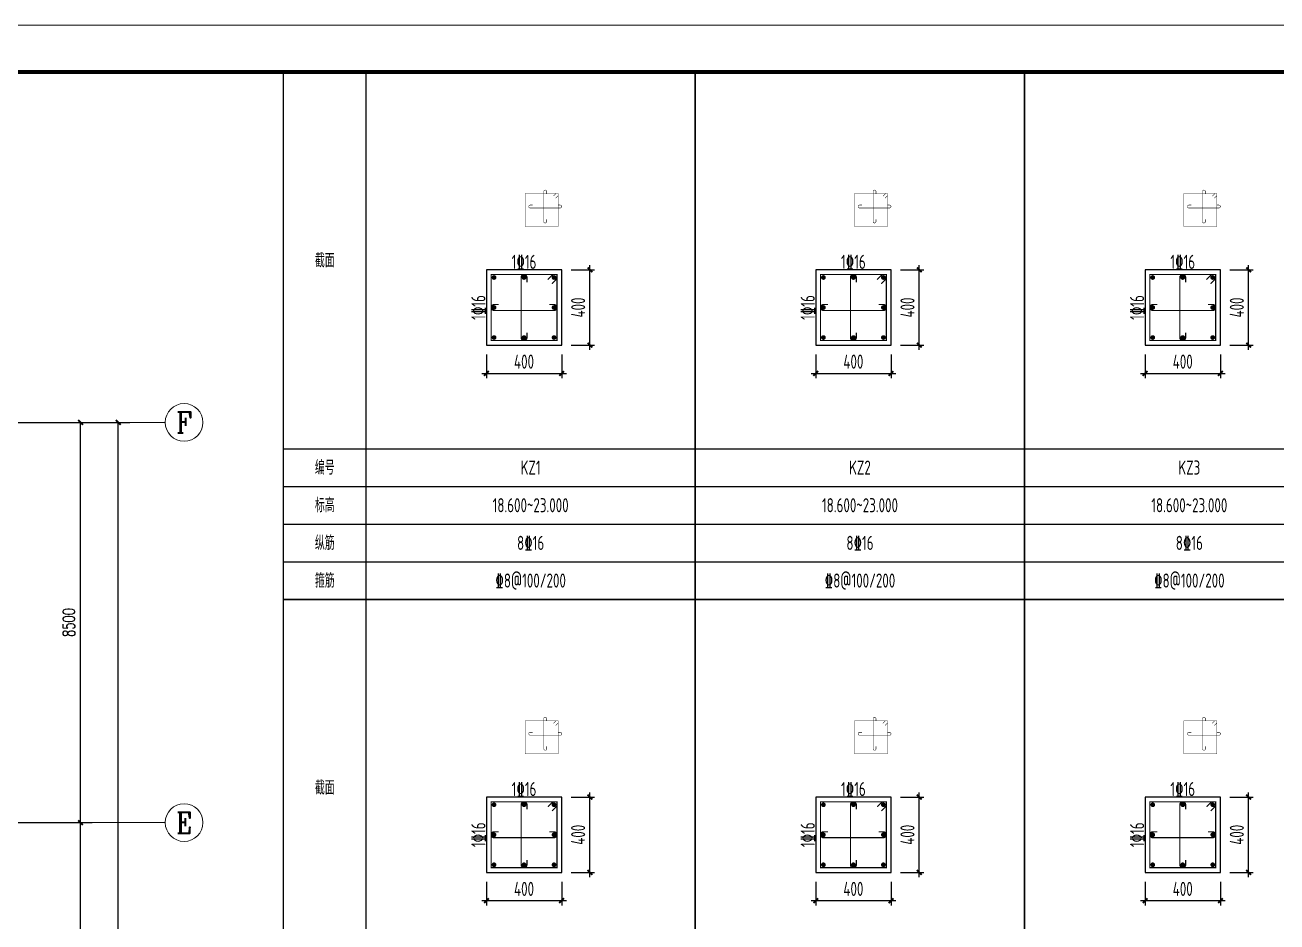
# Model space of a CAD drawing. Extents: x 3968514 to 5230306, y -516551 to -228246.
# Drawn here: x 5071841 to 5098450, y -319205 to -300153 of the extents above; entities that cross this region are included whole.
import ezdxf
from ezdxf.enums import TextEntityAlignment as Align

# ---------------------------------------------------------------- set-up
doc = ezdxf.new("R2010")
doc.units = 0
doc.header["$LTSCALE"] = 1000
doc.header["$MEASUREMENT"] = 0
for name, color, linetype, lineweight in [('AXIS', 3, 'Continuous', 15), ('AXIS_TEXT', 7, 'Continuous', 15), ('COLU-DE', 7, 'Continuous', 25), ('COLU-DE-DIM', 3, 'Continuous', 25), ('COLU-YW', 7, 'Continuous', 25), ('FRAME', 3, 'Continuous', 18), ('REIN-D', 6, 'Continuous', 50), ('REIN-L', 1, 'Continuous', 50), ('TAB', 144, 'Continuous', 25), ('TAB-TEXT', 7, 'Continuous', 25)]:
    doc.layers.add(name, color=color, linetype=linetype, lineweight=lineweight)
doc.styles.add('_TCH_AXIS', font='COMPLEX', dxfattribs={"bigfont": 'GBCBIG'})
doc.styles.add('_TCH_DIM_T3', font='SIMPLEX.shx', dxfattribs={"width": 0.7, "bigfont": 'GBCBIG.shx'})
doc.styles.add('COMPLEX', font='COMPLEX')
doc.styles.add('FromPkpm', font='Tssdeng.shx', dxfattribs={"width": 0.7, "bigfont": 'hztxt.shx'})
doc.dimstyles.new('_TCH_ARCH&&100', dxfattribs={"dimtxt": 255, "dimasz": 100, "dimexe": 250, "dimexo": 300, "dimgap": 122.5, "dimtad": 1, "dimdec": 0, "dimzin": 0, "dimdsep": 46, "dimtxsty": '_TCH_DIM_T3', "dimblk": 'ARCHTICK', "dimcen": 0.09, "dimclrt": 7, "dimazin": 2, "dimtfac": 1, "dimtdec": 0, "dimtix": 1, "dimtmove": 2, "dimatfit": 3, "dimfxl": 150, "dimtolj": 1, "dimtzin": 0, "dimarcsym": 0})
doc.dimstyles.new('Pkpm_1', dxfattribs={"dimtxt": 250, "dimasz": 100, "dimexe": 100, "dimexo": 0.0625, "dimgap": 100, "dimtad": 1, "dimdec": 0, "dimrnd": 1, "dimzin": 0, "dimdsep": 46, "dimtxsty": 'FromPkpm', "dimblk1": 'ARCHTICK', "dimblk2": 'ARCHTICK', "dimsah": 1, "dimcen": 0.09, "dimdle": 100, "dimadec": 0, "dimazin": 0, "dimtfac": 1, "dimtdec": 0, "dimtix": 1, "dimtmove": 2, "dimatfit": 1, "dimfxl": 1, "dimtolj": 1, "dimtzin": 0, "dimarcsym": 0})

# ---------------------------------------------------------------- blocks, each defined once
blk = doc.blocks.new('A$C0B803521')
at = {"layer": 'FRAME', "lineweight": 18}
blk.add_line((-15943, 93652), (-100043, 93652), dxfattribs=at)
at = {"layer": 'FRAME', "lineweight": 140}
blk.add_line((-16943, 92652), (-97543, 92652), dxfattribs=at)
blk = doc.blocks.new('_ArchTick')
at = {"color": 0, "linetype": 'ByBlock', "const_width": 0.4}
blk.add_lwpolyline([(-0.5, -0.5), (0.5, 0.5)], dxfattribs=at)
blk = doc.blocks.new('*D782')
at = {"layer": 'COLU-DE-DIM', "color": 0, "lineweight": -2, "transparency": 16777216}
for p, q in [((5081647, -318353), (5081647, -318853)), ((5083247, -318353), (5083247, -318853)), ((5081547, -318753), (5083347, -318753))]:
    blk.add_line(p, q, dxfattribs=at)
at = {"layer": 'Defpoints', "color": 0, "transparency": 16777216}
for p in [(5081647, -318153), (5083247, -318153), (5083247, -318753)]:
    blk.add_point(p, dxfattribs=at)
at = {"layer": 'COLU-DE-DIM', "color": 0, "lineweight": -2, "transparency": 16777216, "xscale": 100, "yscale": 100, "zscale": 100, "rotation": 180}
blk.add_blockref('_ArchTick', (5081647, -318753), dxfattribs=at)
at = {"layer": 'COLU-DE-DIM', "color": 0, "lineweight": -2, "transparency": 16777216, "xscale": 100, "yscale": 100, "zscale": 100}
blk.add_blockref('_ArchTick', (5083247, -318753), dxfattribs=at)
at = {"layer": 'COLU-DE-DIM', "color": 7, "transparency": 16777216, "insert": (5082447, -318503), "char_height": 300, "attachment_point": 5, "style": 'FromPkpm'}
blk.add_mtext('\\A1;400', dxfattribs=at)
blk = doc.blocks.new('*D781')
at = {"layer": 'COLU-DE-DIM', "color": 0, "lineweight": -2, "transparency": 16777216}
for p, q in [((5083447, -316553), (5083947, -316553)), ((5083847, -318253), (5083847, -316453)), ((5083447, -318153), (5083947, -318153))]:
    blk.add_line(p, q, dxfattribs=at)
at = {"layer": 'Defpoints', "color": 0, "transparency": 16777216}
for p in [(5083247, -316553), (5083847, -316553), (5083247, -318153)]:
    blk.add_point(p, dxfattribs=at)
at = {"layer": 'COLU-DE-DIM', "color": 0, "lineweight": -2, "transparency": 16777216, "xscale": 100, "yscale": 100, "zscale": 100}
for p, rotation in [((5083847, -316553), 90), ((5083847, -318153), 270)]:
    blk.add_blockref('_ArchTick', p, dxfattribs=dict(at, rotation=rotation))
at = {"layer": 'COLU-DE-DIM', "color": 7, "transparency": 16777216, "insert": (5083597, -317353), "char_height": 300, "attachment_point": 5, "rotation": 90, "style": 'FromPkpm'}
blk.add_mtext('\\A1;400', dxfattribs=at)
blk = doc.blocks.new('*D780')
at = {"layer": 'COLU-DE-DIM', "color": 0, "lineweight": -2, "transparency": 16777216}
for p, q in [((5095647, -318353), (5095647, -318853)), ((5097247, -318353), (5097247, -318853)), ((5095547, -318753), (5097347, -318753))]:
    blk.add_line(p, q, dxfattribs=at)
at = {"layer": 'Defpoints', "color": 0, "transparency": 16777216}
for p in [(5095647, -318153), (5097247, -318153), (5097247, -318753)]:
    blk.add_point(p, dxfattribs=at)
at = {"layer": 'COLU-DE-DIM', "color": 0, "lineweight": -2, "transparency": 16777216, "xscale": 100, "yscale": 100, "zscale": 100, "rotation": 180}
blk.add_blockref('_ArchTick', (5095647, -318753), dxfattribs=at)
at = {"layer": 'COLU-DE-DIM', "color": 0, "lineweight": -2, "transparency": 16777216, "xscale": 100, "yscale": 100, "zscale": 100}
blk.add_blockref('_ArchTick', (5097247, -318753), dxfattribs=at)
at = {"layer": 'COLU-DE-DIM', "color": 7, "transparency": 16777216, "insert": (5096447, -318503), "char_height": 300, "attachment_point": 5, "style": 'FromPkpm'}
blk.add_mtext('\\A1;400', dxfattribs=at)
blk = doc.blocks.new('*D779')
at = {"layer": 'COLU-DE-DIM', "color": 0, "lineweight": -2, "transparency": 16777216}
for p, q in [((5097447, -316553), (5097947, -316553)), ((5097847, -318253), (5097847, -316453)), ((5097447, -318153), (5097947, -318153))]:
    blk.add_line(p, q, dxfattribs=at)
at = {"layer": 'Defpoints', "color": 0, "transparency": 16777216}
for p in [(5097247, -316553), (5097847, -316553), (5097247, -318153)]:
    blk.add_point(p, dxfattribs=at)
at = {"layer": 'COLU-DE-DIM', "color": 0, "lineweight": -2, "transparency": 16777216, "xscale": 100, "yscale": 100, "zscale": 100}
for p, rotation in [((5097847, -316553), 90), ((5097847, -318153), 270)]:
    blk.add_blockref('_ArchTick', p, dxfattribs=dict(at, rotation=rotation))
at = {"layer": 'COLU-DE-DIM', "color": 7, "transparency": 16777216, "insert": (5097597, -317353), "char_height": 300, "attachment_point": 5, "rotation": 90, "style": 'FromPkpm'}
blk.add_mtext('\\A1;400', dxfattribs=at)
blk = doc.blocks.new('*D778')
at = {"layer": 'COLU-DE-DIM', "color": 0, "lineweight": -2, "transparency": 16777216}
for p, q in [((5088647, -318353), (5088647, -318853)), ((5090247, -318353), (5090247, -318853)), ((5088547, -318753), (5090347, -318753))]:
    blk.add_line(p, q, dxfattribs=at)
at = {"layer": 'Defpoints', "color": 0, "transparency": 16777216}
for p in [(5088647, -318153), (5090247, -318153), (5090247, -318753)]:
    blk.add_point(p, dxfattribs=at)
at = {"layer": 'COLU-DE-DIM', "color": 0, "lineweight": -2, "transparency": 16777216, "xscale": 100, "yscale": 100, "zscale": 100, "rotation": 180}
blk.add_blockref('_ArchTick', (5088647, -318753), dxfattribs=at)
at = {"layer": 'COLU-DE-DIM', "color": 0, "lineweight": -2, "transparency": 16777216, "xscale": 100, "yscale": 100, "zscale": 100}
blk.add_blockref('_ArchTick', (5090247, -318753), dxfattribs=at)
at = {"layer": 'COLU-DE-DIM', "color": 7, "transparency": 16777216, "insert": (5089447, -318503), "char_height": 300, "attachment_point": 5, "style": 'FromPkpm'}
blk.add_mtext('\\A1;400', dxfattribs=at)
blk = doc.blocks.new('*D777')
at = {"layer": 'COLU-DE-DIM', "color": 0, "lineweight": -2, "transparency": 16777216}
for p, q in [((5090447, -316553), (5090947, -316553)), ((5090847, -318253), (5090847, -316453)), ((5090447, -318153), (5090947, -318153))]:
    blk.add_line(p, q, dxfattribs=at)
at = {"layer": 'Defpoints', "color": 0, "transparency": 16777216}
for p in [(5090247, -316553), (5090847, -316553), (5090247, -318153)]:
    blk.add_point(p, dxfattribs=at)
at = {"layer": 'COLU-DE-DIM', "color": 0, "lineweight": -2, "transparency": 16777216, "xscale": 100, "yscale": 100, "zscale": 100}
for p, rotation in [((5090847, -316553), 90), ((5090847, -318153), 270)]:
    blk.add_blockref('_ArchTick', p, dxfattribs=dict(at, rotation=rotation))
at = {"layer": 'COLU-DE-DIM', "color": 7, "transparency": 16777216, "insert": (5090597, -317353), "char_height": 300, "attachment_point": 5, "rotation": 90, "style": 'FromPkpm'}
blk.add_mtext('\\A1;400', dxfattribs=at)
blk = doc.blocks.new('*D766')
at = {"layer": 'COLU-DE-DIM', "color": 0, "lineweight": -2, "transparency": 16777216}
for p, q in [((5081647, -307153), (5081647, -307653)), ((5083247, -307153), (5083247, -307653)), ((5081547, -307553), (5083347, -307553))]:
    blk.add_line(p, q, dxfattribs=at)
at = {"layer": 'Defpoints', "color": 0, "transparency": 16777216}
for p in [(5081647, -306953), (5083247, -306953), (5083247, -307553)]:
    blk.add_point(p, dxfattribs=at)
at = {"layer": 'COLU-DE-DIM', "color": 0, "lineweight": -2, "transparency": 16777216, "xscale": 100, "yscale": 100, "zscale": 100, "rotation": 180}
blk.add_blockref('_ArchTick', (5081647, -307553), dxfattribs=at)
at = {"layer": 'COLU-DE-DIM', "color": 0, "lineweight": -2, "transparency": 16777216, "xscale": 100, "yscale": 100, "zscale": 100}
blk.add_blockref('_ArchTick', (5083247, -307553), dxfattribs=at)
at = {"layer": 'COLU-DE-DIM', "color": 7, "transparency": 16777216, "insert": (5082447, -307303), "char_height": 300, "attachment_point": 5, "style": 'FromPkpm'}
blk.add_mtext('\\A1;400', dxfattribs=at)
blk = doc.blocks.new('*D765')
at = {"layer": 'COLU-DE-DIM', "color": 0, "lineweight": -2, "transparency": 16777216}
for p, q in [((5083447, -305353), (5083947, -305353)), ((5083847, -307053), (5083847, -305253)), ((5083447, -306953), (5083947, -306953))]:
    blk.add_line(p, q, dxfattribs=at)
at = {"layer": 'Defpoints', "color": 0, "transparency": 16777216}
for p in [(5083247, -305353), (5083847, -305353), (5083247, -306953)]:
    blk.add_point(p, dxfattribs=at)
at = {"layer": 'COLU-DE-DIM', "color": 0, "lineweight": -2, "transparency": 16777216, "xscale": 100, "yscale": 100, "zscale": 100}
for p, rotation in [((5083847, -305353), 90), ((5083847, -306953), 270)]:
    blk.add_blockref('_ArchTick', p, dxfattribs=dict(at, rotation=rotation))
at = {"layer": 'COLU-DE-DIM', "color": 7, "transparency": 16777216, "insert": (5083597, -306153), "char_height": 300, "attachment_point": 5, "rotation": 90, "style": 'FromPkpm'}
blk.add_mtext('\\A1;400', dxfattribs=at)
blk = doc.blocks.new('*D764')
at = {"layer": 'COLU-DE-DIM', "color": 0, "lineweight": -2, "transparency": 16777216}
for p, q in [((5088647, -307153), (5088647, -307653)), ((5090247, -307153), (5090247, -307653)), ((5088547, -307553), (5090347, -307553))]:
    blk.add_line(p, q, dxfattribs=at)
at = {"layer": 'Defpoints', "color": 0, "transparency": 16777216}
for p in [(5088647, -306953), (5090247, -306953), (5090247, -307553)]:
    blk.add_point(p, dxfattribs=at)
at = {"layer": 'COLU-DE-DIM', "color": 0, "lineweight": -2, "transparency": 16777216, "xscale": 100, "yscale": 100, "zscale": 100, "rotation": 180}
blk.add_blockref('_ArchTick', (5088647, -307553), dxfattribs=at)
at = {"layer": 'COLU-DE-DIM', "color": 0, "lineweight": -2, "transparency": 16777216, "xscale": 100, "yscale": 100, "zscale": 100}
blk.add_blockref('_ArchTick', (5090247, -307553), dxfattribs=at)
at = {"layer": 'COLU-DE-DIM', "color": 7, "transparency": 16777216, "insert": (5089447, -307303), "char_height": 300, "attachment_point": 5, "style": 'FromPkpm'}
blk.add_mtext('\\A1;400', dxfattribs=at)
blk = doc.blocks.new('*D763')
at = {"layer": 'COLU-DE-DIM', "color": 0, "lineweight": -2, "transparency": 16777216}
for p, q in [((5090447, -305353), (5090947, -305353)), ((5090847, -307053), (5090847, -305253)), ((5090447, -306953), (5090947, -306953))]:
    blk.add_line(p, q, dxfattribs=at)
at = {"layer": 'Defpoints', "color": 0, "transparency": 16777216}
for p in [(5090247, -305353), (5090847, -305353), (5090247, -306953)]:
    blk.add_point(p, dxfattribs=at)
at = {"layer": 'COLU-DE-DIM', "color": 0, "lineweight": -2, "transparency": 16777216, "xscale": 100, "yscale": 100, "zscale": 100}
for p, rotation in [((5090847, -305353), 90), ((5090847, -306953), 270)]:
    blk.add_blockref('_ArchTick', p, dxfattribs=dict(at, rotation=rotation))
at = {"layer": 'COLU-DE-DIM', "color": 7, "transparency": 16777216, "insert": (5090597, -306153), "char_height": 300, "attachment_point": 5, "rotation": 90, "style": 'FromPkpm'}
blk.add_mtext('\\A1;400', dxfattribs=at)
blk = doc.blocks.new('*D760')
at = {"layer": 'COLU-DE-DIM', "color": 0, "lineweight": -2, "transparency": 16777216}
for p, q in [((5095647, -307153), (5095647, -307653)), ((5097247, -307153), (5097247, -307653)), ((5095547, -307553), (5097347, -307553))]:
    blk.add_line(p, q, dxfattribs=at)
at = {"layer": 'Defpoints', "color": 0, "transparency": 16777216}
for p in [(5095647, -306953), (5097247, -306953), (5097247, -307553)]:
    blk.add_point(p, dxfattribs=at)
at = {"layer": 'COLU-DE-DIM', "color": 0, "lineweight": -2, "transparency": 16777216, "xscale": 100, "yscale": 100, "zscale": 100, "rotation": 180}
blk.add_blockref('_ArchTick', (5095647, -307553), dxfattribs=at)
at = {"layer": 'COLU-DE-DIM', "color": 0, "lineweight": -2, "transparency": 16777216, "xscale": 100, "yscale": 100, "zscale": 100}
blk.add_blockref('_ArchTick', (5097247, -307553), dxfattribs=at)
at = {"layer": 'COLU-DE-DIM', "color": 7, "transparency": 16777216, "insert": (5096447, -307303), "char_height": 300, "attachment_point": 5, "style": 'FromPkpm'}
blk.add_mtext('\\A1;400', dxfattribs=at)
blk = doc.blocks.new('*D759')
at = {"layer": 'COLU-DE-DIM', "color": 0, "lineweight": -2, "transparency": 16777216}
for p, q in [((5097447, -305353), (5097947, -305353)), ((5097847, -307053), (5097847, -305253)), ((5097447, -306953), (5097947, -306953))]:
    blk.add_line(p, q, dxfattribs=at)
at = {"layer": 'Defpoints', "color": 0, "transparency": 16777216}
for p in [(5097247, -305353), (5097847, -305353), (5097247, -306953)]:
    blk.add_point(p, dxfattribs=at)
at = {"layer": 'COLU-DE-DIM', "color": 0, "lineweight": -2, "transparency": 16777216, "xscale": 100, "yscale": 100, "zscale": 100}
for p, rotation in [((5097847, -305353), 90), ((5097847, -306953), 270)]:
    blk.add_blockref('_ArchTick', p, dxfattribs=dict(at, rotation=rotation))
at = {"layer": 'COLU-DE-DIM', "color": 7, "transparency": 16777216, "insert": (5097597, -306153), "char_height": 300, "attachment_point": 5, "rotation": 90, "style": 'FromPkpm'}
blk.add_mtext('\\A1;400', dxfattribs=at)
blk = doc.blocks.new('_AXISO')
blk.add_circle((0, 0), 0.5)
at = {"layer": 'AXIS_TEXT', "style": 'COMPLEX', "width": 1.041667}
blk.add_attdef('A', text='', height=0.56, dxfattribs=at).set_placement((-0.25, -0.28), (0.25, -0.28), align=Align.FIT)
blk = doc.blocks.new('*D1347')
at = {"layer": 'AXIS', "color": 0, "lineweight": -2, "transparency": 16777216}
for p, q in [((19300, 0), (22550, 0)), ((22300, -42000), (22300, 0)), ((19300, -42000), (22550, -42000))]:
    blk.add_line(p, q, dxfattribs=at)
at = {"layer": 'Defpoints', "color": 0, "transparency": 16777216}
for p in [(19000, 0), (22300, 0), (19000, -42000)]:
    blk.add_point(p, dxfattribs=at)
at = {"layer": 'AXIS', "color": 0, "lineweight": -2, "transparency": 16777216, "xscale": 100, "yscale": 100, "zscale": 100}
for p, rotation in [((22300, 0), 90), ((22300, -42000), 270)]:
    blk.add_blockref('_ArchTick', p, dxfattribs=dict(at, rotation=rotation))
at = {"layer": 'AXIS', "color": 7, "transparency": 16777216, "insert": (22050, -21000), "char_height": 255, "attachment_point": 5, "rotation": 90, "style": '_TCH_DIM_T3'}
blk.add_mtext('\\A1;42000', dxfattribs=at)
blk = doc.blocks.new('*D1351')
at = {"layer": 'AXIS', "color": 0, "lineweight": -2, "transparency": 16777216}
for p, q in [((19300, -8500), (21750, -8500)), ((21500, -17000), (21500, -8500)), ((19300, -17000), (21750, -17000))]:
    blk.add_line(p, q, dxfattribs=at)
at = {"layer": 'Defpoints', "color": 0, "transparency": 16777216}
for p in [(19000, -8500), (21500, -8500), (19000, -17000)]:
    blk.add_point(p, dxfattribs=at)
at = {"layer": 'AXIS', "color": 0, "lineweight": -2, "transparency": 16777216, "xscale": 100, "yscale": 100, "zscale": 100}
for p, rotation in [((21500, -8500), 90), ((21500, -17000), 270)]:
    blk.add_blockref('_ArchTick', p, dxfattribs=dict(at, rotation=rotation))
at = {"layer": 'AXIS', "color": 7, "transparency": 16777216, "insert": (21250, -12750), "char_height": 255, "attachment_point": 5, "rotation": 90, "style": '_TCH_DIM_T3'}
blk.add_mtext('\\A1;8500', dxfattribs=at)
blk = doc.blocks.new('*D1352')
at = {"layer": 'AXIS', "color": 0, "lineweight": -2, "transparency": 16777216}
for p, q in [((19300, 0), (21750, 0)), ((21500, -8500), (21500, 0)), ((19300, -8500), (21750, -8500))]:
    blk.add_line(p, q, dxfattribs=at)
at = {"layer": 'Defpoints', "color": 0, "transparency": 16777216}
for p in [(19000, 0), (21500, 0), (19000, -8500)]:
    blk.add_point(p, dxfattribs=at)
at = {"layer": 'AXIS', "color": 0, "lineweight": -2, "transparency": 16777216, "xscale": 100, "yscale": 100, "zscale": 100}
for p, rotation in [((21500, 0), 90), ((21500, -8500), 270)]:
    blk.add_blockref('_ArchTick', p, dxfattribs=dict(at, rotation=rotation))
at = {"layer": 'AXIS', "color": 7, "transparency": 16777216, "insert": (21250, -4250), "char_height": 255, "attachment_point": 5, "rotation": 90, "style": '_TCH_DIM_T3'}
blk.add_mtext('\\A1;8500', dxfattribs=at)
blk = doc.blocks.new('A$Cbcbeac01')
at = {"layer": 'AXIS'}
for p, q in [((19300, 0), (23300, 0)), ((19300, -8500), (23300, -8500))]:
    blk.add_line(p, q, dxfattribs=at)
ref = blk.add_blockref('_AXISO', (23700, 0), dxfattribs=dict(at, xscale=800, yscale=800, zscale=800))
ref.add_attrib('A', 'F', dxfattribs={"layer": 'AXIS_TEXT', "height": 448.3, "style": '_TCH_AXIS', "width": 0.982456}).set_placement((23532.2, -224.2), (23867.8, -224.2), align=Align.FIT)
ref = blk.add_blockref('_AXISO', (23700, -8500), dxfattribs=dict(at, xscale=800, yscale=800, zscale=800))
ref.add_attrib('A', 'E', dxfattribs={"layer": 'AXIS_TEXT', "height": 448.3, "style": '_TCH_AXIS', "width": 0.982456}).set_placement((23532.2, -8724.2), (23867.8, -8724.2), align=Align.FIT)
for p1, p2, distance, picture, middle in [((19000, -42000), (19000, 0), -3300, '*D1347', (22050, -21000)), ((19000, -8500), (19000, 0), -2500, '*D1352', (21250, -4250)), ((19000, -17000), (19000, -8500), -2500, '*D1351', (21250, -12750))]:
    dim = blk.add_aligned_dim(p1=p1, p2=p2, distance=distance, dimstyle='_TCH_ARCH&&100', dxfattribs=at)
    dim.commit()
    dim.dimension.update_dxf_attribs({"geometry": picture, "text_midpoint": middle})

msp = doc.modelspace()

# ---------------------------------------------------------------- linework, layer by layer
at = {"layer": 'COLU-DE'}
for points in [[(5081647.35033, -306953.30351), (5083247.35033, -306953.30351), (5083247.35033, -305353.30351), (5081647.35033, -305353.30351)], [(5088647.35033, -306953.30351), (5090247.35033, -306953.30351), (5090247.35033, -305353.30351), (5088647.35033, -305353.30351)], [(5095647.35033, -306953.30351), (5097247.35033, -306953.30351), (5097247.35033, -305353.30351), (5095647.35033, -305353.30351)], [(5081647.35033, -318153.30351), (5083247.35033, -318153.30351), (5083247.35033, -316553.30351), (5081647.35033, -316553.30351)], [(5088647.35033, -318153.30351), (5090247.35033, -318153.30351), (5090247.35033, -316553.30351), (5088647.35033, -316553.30351)], [(5095647.35033, -318153.30351), (5097247.35033, -318153.30351), (5097247.35033, -316553.30351), (5095647.35033, -316553.30351)]]:
    msp.add_lwpolyline(points, close=True, dxfattribs=at)
at = {"layer": 'REIN-D', "const_width": 50}
for points in [[(5081834.85033, -305515.80351, 1), (5081784.85033, -305515.80351, 1)], [(5082472.35033, -305515.80351, 1), (5082422.35033, -305515.80351, 1)], [(5083109.85033, -305515.80351, 1), (5083059.85033, -305515.80351, 1)], [(5088834.85033, -305515.80351, 1), (5088784.85033, -305515.80351, 1)], [(5089472.35033, -305515.80351, 1), (5089422.35033, -305515.80351, 1)], [(5090109.85033, -305515.80351, 1), (5090059.85033, -305515.80351, 1)], [(5095834.85033, -305515.80351, 1), (5095784.85033, -305515.80351, 1)], [(5096472.35033, -305515.80351, 1), (5096422.35033, -305515.80351, 1)], [(5097109.85033, -305515.80351, 1), (5097059.85033, -305515.80351, 1)], [(5081834.85033, -306153.30351, 1), (5081784.85033, -306153.30351, 1)], [(5083109.85033, -306153.30351, 1), (5083059.85033, -306153.30351, 1)], [(5088834.85033, -306153.30351, 1), (5088784.85033, -306153.30351, 1)], [(5090109.85033, -306153.30351, 1), (5090059.85033, -306153.30351, 1)], [(5095834.85033, -306153.30351, 1), (5095784.85033, -306153.30351, 1)], [(5097109.85033, -306153.30351, 1), (5097059.85033, -306153.30351, 1)], [(5081834.85033, -306790.80351, 1), (5081784.85033, -306790.80351, 1)], [(5082472.35033, -306790.80351, 1), (5082422.35033, -306790.80351, 1)], [(5083109.85033, -306790.80351, 1), (5083059.85033, -306790.80351, 1)], [(5088834.85033, -306790.80351, 1), (5088784.85033, -306790.80351, 1)], [(5089472.35033, -306790.80351, 1), (5089422.35033, -306790.80351, 1)], [(5090109.85033, -306790.80351, 1), (5090059.85033, -306790.80351, 1)], [(5095834.85033, -306790.80351, 1), (5095784.85033, -306790.80351, 1)], [(5096472.35033, -306790.80351, 1), (5096422.35033, -306790.80351, 1)], [(5097109.85033, -306790.80351, 1), (5097059.85033, -306790.80351, 1)], [(5081834.85033, -316715.80351, 1), (5081784.85033, -316715.80351, 1)], [(5082472.35033, -316715.80351, 1), (5082422.35033, -316715.80351, 1)], [(5083109.85033, -316715.80351, 1), (5083059.85033, -316715.80351, 1)], [(5088834.85033, -316715.80351, 1), (5088784.85033, -316715.80351, 1)], [(5089472.35033, -316715.80351, 1), (5089422.35033, -316715.80351, 1)], [(5090109.85033, -316715.80351, 1), (5090059.85033, -316715.80351, 1)], [(5095834.85033, -316715.80351, 1), (5095784.85033, -316715.80351, 1)], [(5096472.35033, -316715.80351, 1), (5096422.35033, -316715.80351, 1)], [(5097109.85033, -316715.80351, 1), (5097059.85033, -316715.80351, 1)], [(5081834.85033, -317353.30351, 1), (5081784.85033, -317353.30351, 1)], [(5083109.85033, -317353.30351, 1), (5083059.85033, -317353.30351, 1)], [(5088834.85033, -317353.30351, 1), (5088784.85033, -317353.30351, 1)], [(5090109.85033, -317353.30351, 1), (5090059.85033, -317353.30351, 1)], [(5095834.85033, -317353.30351, 1), (5095784.85033, -317353.30351, 1)], [(5097109.85033, -317353.30351, 1), (5097059.85033, -317353.30351, 1)], [(5081834.85033, -317990.80351, 1), (5081784.85033, -317990.80351, 1)], [(5082472.35033, -317990.80351, 1), (5082422.35033, -317990.80351, 1)], [(5083109.85033, -317990.80351, 1), (5083059.85033, -317990.80351, 1)], [(5088834.85033, -317990.80351, 1), (5088784.85033, -317990.80351, 1)], [(5089472.35033, -317990.80351, 1), (5089422.35033, -317990.80351, 1)], [(5090109.85033, -317990.80351, 1), (5090059.85033, -317990.80351, 1)], [(5095834.85033, -317990.80351, 1), (5095784.85033, -317990.80351, 1)], [(5096472.35033, -317990.80351, 1), (5096422.35033, -317990.80351, 1)], [(5097109.85033, -317990.80351, 1), (5097059.85033, -317990.80351, 1)]]:
    msp.add_lwpolyline(points, format="xyb", close=True, dxfattribs=at)
at = {"layer": 'REIN-L'}
for points, const_width in [([(5083119.35912, -303830.48906), (5083172.35033, -303777.49784), (5083172.35033, -303733.30351), (5082472.35033, -303733.30351), (5082472.35033, -304433.30351), (5083172.35033, -304433.30351), (5083172.35033, -303733.30351), (5083128.15599, -303733.30351), (5083075.16478, -303786.29472)], 10), ([(5090119.35887, -303830.48906), (5090172.35033, -303777.49784), (5090172.35033, -303733.30351), (5089472.35033, -303733.30351), (5089472.35033, -304433.30351), (5090172.35033, -304433.30351), (5090172.35033, -303733.30351), (5090128.15623, -303733.30351), (5090075.16478, -303786.29472)], 10), ([(5097119.35912, -303830.48906), (5097172.35033, -303777.49784), (5097172.35033, -303733.30351), (5096472.35033, -303733.30351), (5096472.35033, -304433.30351), (5097172.35033, -304433.30351), (5097172.35033, -303733.30351), (5097128.15599, -303733.30351), (5097075.16478, -303786.29472)], 10), ([(5083041.3679, -305647.6746), (5083147.35033, -305541.69218), (5083147.35033, -305453.30351), (5081747.35033, -305453.30351), (5081747.35033, -306853.30351), (5083147.35033, -306853.30351), (5083147.35033, -305453.30351), (5083058.96165, -305453.30351), (5082952.97923, -305559.28593)], 25), ([(5090041.36742, -305647.6746), (5090147.35033, -305541.69218), (5090147.35033, -305453.30351), (5088747.35033, -305453.30351), (5088747.35033, -306853.30351), (5090147.35033, -306853.30351), (5090147.35033, -305453.30351), (5090058.96214, -305453.30351), (5089952.97923, -305559.28593)], 25), ([(5097041.36742, -305647.6746), (5097147.35033, -305541.69218), (5097147.35033, -305453.30351), (5095747.35033, -305453.30351), (5095747.35033, -306853.30351), (5097147.35033, -306853.30351), (5097147.35033, -305453.30351), (5097058.96214, -305453.30351), (5096952.97923, -305559.28593)], 25), ([(5083119.35814, -315030.48906), (5083172.35033, -314977.49784), (5083172.35033, -314933.30351), (5082472.35033, -314933.30351), (5082472.35033, -315633.30351), (5083172.35033, -315633.30351), (5083172.35033, -314933.30351), (5083128.15697, -314933.30351), (5083075.16478, -314986.29472)], 10), ([(5090119.35814, -315030.48906), (5090172.35033, -314977.49784), (5090172.35033, -314933.30351), (5089472.35033, -314933.30351), (5089472.35033, -315633.30351), (5090172.35033, -315633.30351), (5090172.35033, -314933.30351), (5090128.15697, -314933.30351), (5090075.16478, -314986.29472)], 10), ([(5097119.35814, -315030.48906), (5097172.35033, -314977.49784), (5097172.35033, -314933.30351), (5096472.35033, -314933.30351), (5096472.35033, -315633.30351), (5097172.35033, -315633.30351), (5097172.35033, -314933.30351), (5097128.15501, -314933.30351), (5097075.16283, -314986.29472)], 10), ([(5083041.3679, -316847.6746), (5083147.35033, -316741.69218), (5083147.35033, -316653.30351), (5081747.35033, -316653.30351), (5081747.35033, -318053.30351), (5083147.35033, -318053.30351), (5083147.35033, -316653.30351), (5083058.96165, -316653.30351), (5082952.97923, -316759.28593)], 25), ([(5090041.3679, -316847.6746), (5090147.35033, -316741.69218), (5090147.35033, -316653.30351), (5088747.35033, -316653.30351), (5088747.35033, -318053.30351), (5090147.35033, -318053.30351), (5090147.35033, -316653.30351), (5090058.96165, -316653.30351), (5089952.97923, -316759.28593)], 25), ([(5097041.36595, -316847.6746), (5097147.35033, -316741.69218), (5097147.35033, -316653.30351), (5095747.35033, -316653.30351), (5095747.35033, -318053.30351), (5097147.35033, -318053.30351), (5097147.35033, -316653.30351), (5097058.96361, -316653.30351), (5096952.97923, -316759.28593)], 25)]:
    msp.add_lwpolyline(points, dxfattribs=dict(at, const_width=const_width))
at = {"layer": 'REIN-L', "color": 6}
for points, const_width in [([(5082928.60033, -303739.55351), (5082928.60033, -303689.55351, 0.4142136058), (5082897.35033, -303658.30351, 0.4142136058), (5082866.10033, -303689.55351), (5082866.10033, -304327.05351, 0.4142136058), (5082897.35033, -304358.30351, 0.4142134332), (5082928.60033, -304327.05351), (5082928.60033, -304277.05351)], 10), ([(5089928.60033, -303739.55351), (5089928.60033, -303689.55351, 0.4142136058), (5089897.35033, -303658.30351, 0.4142136058), (5089866.10033, -303689.55351), (5089866.10033, -304327.05351, 0.4142136058), (5089897.35033, -304358.30351, 0.4142134332), (5089928.60033, -304327.05351), (5089928.60033, -304277.05351)], 10), ([(5096928.60033, -303739.55351), (5096928.60033, -303689.55351, 0.4142136058), (5096897.35033, -303658.30351, 0.4142136058), (5096866.10033, -303689.55351), (5096866.10033, -304327.05351, 0.4142136058), (5096897.35033, -304358.30351, 0.4142134332), (5096928.60033, -304327.05351), (5096928.60033, -304277.05351)], 10), ([(5082628.60033, -303977.05351), (5082578.60033, -303977.05351, 0.4142135195), (5082547.35033, -304008.30351, 0.4142136058), (5082578.60033, -304039.55351), (5083216.10033, -304039.55351, 0.4142136058), (5083247.35033, -304008.30351, 0.4142134332), (5083216.10033, -303977.05351), (5083166.10033, -303977.05351)], 10), ([(5089628.60033, -303977.05351), (5089578.60033, -303977.05351, 0.4142135195), (5089547.35033, -304008.30351, 0.4142136058), (5089578.60033, -304039.55351), (5090216.10033, -304039.55351, 0.4142136058), (5090247.35033, -304008.30351, 0.4142134332), (5090216.10033, -303977.05351), (5090166.10033, -303977.05351)], 10), ([(5096628.60033, -303977.05351), (5096578.60033, -303977.05351, 0.4142135195), (5096547.35033, -304008.30351, 0.4142136058), (5096578.60033, -304039.55351), (5097216.10033, -304039.55351, 0.4142136058), (5097247.35033, -304008.30351, 0.4142134332), (5097216.10033, -303977.05351), (5097166.10033, -303977.05351)], 10), ([(5082509.85033, -305615.80351), (5082509.85033, -305515.80351, 0.4142136058), (5082447.35033, -305453.30351, 0.4142136058), (5082384.85033, -305515.80351), (5082384.85033, -306790.80351, 0.4142136058), (5082447.35033, -306853.30351, 0.4142134332), (5082509.85033, -306790.80351), (5082509.85033, -306690.80351)], 25), ([(5089509.85033, -305615.80351), (5089509.85033, -305515.80351, 0.4142136058), (5089447.35033, -305453.30351, 0.4142136058), (5089384.85033, -305515.80351), (5089384.85033, -306790.80351, 0.4142136058), (5089447.35033, -306853.30351, 0.4142134332), (5089509.85033, -306790.80351), (5089509.85033, -306690.80351)], 25), ([(5096509.85033, -305615.80351), (5096509.85033, -305515.80351, 0.4142136058), (5096447.35033, -305453.30351, 0.4142136058), (5096384.85033, -305515.80351), (5096384.85033, -306790.80351, 0.4142136058), (5096447.35033, -306853.30351, 0.4142134332), (5096509.85033, -306790.80351), (5096509.85033, -306690.80351)], 25), ([(5081909.85033, -306090.80351), (5081809.85033, -306090.80351, 0.4142135195), (5081747.35033, -306153.30351, 0.4142136058), (5081809.85033, -306215.80351), (5083084.85033, -306215.80351, 0.4142136058), (5083147.35033, -306153.30351, 0.4142134332), (5083084.85033, -306090.80351), (5082984.85033, -306090.80351)], 25), ([(5088909.85033, -306090.80351), (5088809.85033, -306090.80351, 0.4142135195), (5088747.35033, -306153.30351, 0.4142136058), (5088809.85033, -306215.80351), (5090084.85033, -306215.80351, 0.4142136058), (5090147.35033, -306153.30351, 0.4142134332), (5090084.85033, -306090.80351), (5089984.85033, -306090.80351)], 25), ([(5095909.85033, -306090.80351), (5095809.85033, -306090.80351, 0.4142135195), (5095747.35033, -306153.30351, 0.4142136058), (5095809.85033, -306215.80351), (5097084.85033, -306215.80351, 0.4142136058), (5097147.35033, -306153.30351, 0.4142134332), (5097084.85033, -306090.80351), (5096984.85033, -306090.80351)], 25), ([(5082928.60033, -314939.55351), (5082928.60033, -314889.55351, 0.4142136058), (5082897.35033, -314858.30351, 0.4142136058), (5082866.10033, -314889.55351), (5082866.10033, -315527.05351, 0.4142136058), (5082897.35033, -315558.30351, 0.4142134332), (5082928.60033, -315527.05351), (5082928.60033, -315477.05351)], 10), ([(5089928.60033, -314939.55351), (5089928.60033, -314889.55351, 0.4142136058), (5089897.35033, -314858.30351, 0.4142136058), (5089866.10033, -314889.55351), (5089866.10033, -315527.05351, 0.4142136058), (5089897.35033, -315558.30351, 0.4142134332), (5089928.60033, -315527.05351), (5089928.60033, -315477.05351)], 10), ([(5096928.60033, -314939.55351), (5096928.60033, -314889.55351, 0.4142136058), (5096897.35033, -314858.30351, 0.4142136058), (5096866.10033, -314889.55351), (5096866.10033, -315527.05351, 0.4142136058), (5096897.35033, -315558.30351, 0.4142134332), (5096928.60033, -315527.05351), (5096928.60033, -315477.05351)], 10), ([(5082628.60033, -315177.05351), (5082578.60033, -315177.05351, 0.4142135195), (5082547.35033, -315208.30351, 0.4142136058), (5082578.60033, -315239.55351), (5083216.10033, -315239.55351, 0.4142136058), (5083247.35033, -315208.30351, 0.4142134332), (5083216.10033, -315177.05351), (5083166.10033, -315177.05351)], 10), ([(5089628.60033, -315177.05351), (5089578.60033, -315177.05351, 0.4142135195), (5089547.35033, -315208.30351, 0.4142136058), (5089578.60033, -315239.55351), (5090216.10033, -315239.55351, 0.4142136058), (5090247.35033, -315208.30351, 0.4142134332), (5090216.10033, -315177.05351), (5090166.10033, -315177.05351)], 10), ([(5096628.60033, -315177.05351), (5096578.60033, -315177.05351, 0.4142135195), (5096547.35033, -315208.30351, 0.4142136058), (5096578.60033, -315239.55351), (5097216.10033, -315239.55351, 0.4142136058), (5097247.35033, -315208.30351, 0.4142134332), (5097216.10033, -315177.05351), (5097166.10033, -315177.05351)], 10), ([(5082509.85033, -316815.80351), (5082509.85033, -316715.80351, 0.4142136058), (5082447.35033, -316653.30351, 0.4142136058), (5082384.85033, -316715.80351), (5082384.85033, -317990.80351, 0.4142136058), (5082447.35033, -318053.30351, 0.4142134332), (5082509.85033, -317990.80351), (5082509.85033, -317890.80351)], 25), ([(5089509.85033, -316815.80351), (5089509.85033, -316715.80351, 0.4142136058), (5089447.35033, -316653.30351, 0.4142136058), (5089384.85033, -316715.80351), (5089384.85033, -317990.80351, 0.4142136058), (5089447.35033, -318053.30351, 0.4142134332), (5089509.85033, -317990.80351), (5089509.85033, -317890.80351)], 25), ([(5096509.85033, -316815.80351), (5096509.85033, -316715.80351, 0.4142136058), (5096447.35033, -316653.30351, 0.4142136058), (5096384.85033, -316715.80351), (5096384.85033, -317990.80351, 0.4142136058), (5096447.35033, -318053.30351, 0.4142134332), (5096509.85033, -317990.80351), (5096509.85033, -317890.80351)], 25), ([(5081909.85033, -317290.80351), (5081809.85033, -317290.80351, 0.4142135195), (5081747.35033, -317353.30351, 0.4142136058), (5081809.85033, -317415.80351), (5083084.85033, -317415.80351, 0.4142136058), (5083147.35033, -317353.30351, 0.4142134332), (5083084.85033, -317290.80351), (5082984.85033, -317290.80351)], 25), ([(5088909.85033, -317290.80351), (5088809.85033, -317290.80351, 0.4142135195), (5088747.35033, -317353.30351, 0.4142136058), (5088809.85033, -317415.80351), (5090084.85033, -317415.80351, 0.4142136058), (5090147.35033, -317353.30351, 0.4142134332), (5090084.85033, -317290.80351), (5089984.85033, -317290.80351)], 25), ([(5095909.85033, -317290.80351), (5095809.85033, -317290.80351, 0.4142135195), (5095747.35033, -317353.30351, 0.4142136058), (5095809.85033, -317415.80351), (5097084.85033, -317415.80351, 0.4142136058), (5097147.35033, -317353.30351, 0.4142134332), (5097084.85033, -317290.80351), (5096984.85033, -317290.80351)], 25)]:
    msp.add_lwpolyline(points, format="xyb", dxfattribs=dict(at, const_width=const_width))
at = {"layer": 'TAB'}
for p, q in [((5077337.35033, -309153.30351), (5079087.35033, -309153.30351)), ((5079087.35033, -309153.30351), (5086087.35033, -309153.30351)), ((5086087.35033, -309153.30351), (5093087.35033, -309153.30351)), ((5093087.35033, -309153.30351), (5100087.35033, -309153.30351)), ((5077337.35033, -309953.30351), (5079087.35033, -309953.30351)), ((5079087.35033, -309953.30351), (5086087.35033, -309953.30351)), ((5086087.35033, -309953.30351), (5093087.35033, -309953.30351)), ((5093087.35033, -309953.30351), (5100087.35033, -309953.30351)), ((5077337.35033, -310753.30351), (5079087.35033, -310753.30351)), ((5079087.35033, -310753.30351), (5086087.35033, -310753.30351)), ((5086087.35033, -310753.30351), (5093087.35033, -310753.30351)), ((5093087.35033, -310753.30351), (5100087.35033, -310753.30351)), ((5077337.35033, -311553.30351), (5079087.35033, -311553.30351)), ((5079087.35033, -311553.30351), (5086087.35033, -311553.30351)), ((5086087.35033, -311553.30351), (5093087.35033, -311553.30351)), ((5093087.35033, -311553.30351), (5100087.35033, -311553.30351))]:
    msp.add_line(p, q, dxfattribs=at)
for points in [[(5077337.35033, -301153.30351), (5079087.35033, -301153.30351), (5079087.35033, -312353.30351), (5077337.35033, -312353.30351)], [(5086087.35033, -301153.30351), (5079087.35033, -301153.30351), (5079087.35033, -312353.30351), (5086087.35033, -312353.30351)], [(5093087.35033, -301153.30351), (5086087.35033, -301153.30351), (5086087.35033, -312353.30351), (5093087.35033, -312353.30351)], [(5100087.35033, -301153.30351), (5093087.35033, -301153.30351), (5093087.35033, -312353.30351), (5100087.35033, -312353.30351)], [(5077337.35033, -312353.30351), (5079087.35033, -312353.30351), (5079087.35033, -323553.30351), (5077337.35033, -323553.30351)], [(5086087.35033, -312353.30351), (5079087.35033, -312353.30351), (5079087.35033, -323553.30351), (5086087.35033, -323553.30351)], [(5093087.35033, -312353.30351), (5086087.35033, -312353.30351), (5086087.35033, -323553.30351), (5093087.35033, -323553.30351)], [(5100087.35033, -312353.30351), (5093087.35033, -312353.30351), (5093087.35033, -323553.30351), (5100087.35033, -323553.30351)]]:
    msp.add_lwpolyline(points, close=True, dxfattribs=at)

# ---------------------------------------------------------------- block references
for name, p in [('A$C0B803521', (5138030.47026, -393805.3043)), ('A$Cbcbeac01', (5051521.31821, -308594.70505, -0.30417))]:
    msp.add_blockref(name, p)

# ---------------------------------------------------------------- texts
at = {"layer": 'COLU-YW', "style": 'FromPkpm', "width": 0.7}
for p in [(5082447.35033, -305333.30351), (5089447.35033, -305333.30351), (5096447.35033, -305333.30351), (5082447.35033, -316533.30351), (5089447.35033, -316533.30351), (5096447.35033, -316533.30351)]:
    msp.add_text('1%%13216', height=300, dxfattribs=at).set_placement(p, align=Align.CENTER)
for p in [(5081627.35033, -306153.30351), (5088627.35033, -306153.30351), (5095627.35033, -306153.30351), (5081627.35033, -317353.30351), (5088627.35033, -317353.30351), (5095627.35033, -317353.30351)]:
    msp.add_text('1%%13216', height=300, rotation=90, dxfattribs=at).set_placement(p, align=Align.CENTER)
at = {"layer": 'TAB-TEXT', "style": 'FromPkpm', "width": 0.7}
for s, p in [('截面', (5078212.35033, -305153.30351)), ('编号', (5078212.35033, -309553.30351)), ('KZ1', (5082587.35033, -309553.30351)), ('KZ2', (5089587.35033, -309553.30351)), ('KZ3', (5096587.35033, -309553.30351)), ('标高', (5078212.35033, -310353.30351)), ('18.600~23.000', (5082587.35033, -310353.30351)), ('18.600~23.000', (5089587.35033, -310353.30351)), ('18.600~23.000', (5096587.35033, -310353.30351)), ('纵筋', (5078212.35033, -311153.30351)), ('8%%13216', (5082587.35033, -311153.30351)), ('8%%13216', (5089587.35033, -311153.30351)), ('8%%13216', (5096587.35033, -311153.30351)), ('箍筋', (5078212.35033, -311953.30351)), ('%%1328@100/200', (5082587.35033, -311953.30351)), ('%%1328@100/200', (5089587.35033, -311953.30351)), ('%%1328@100/200', (5096587.35033, -311953.30351)), ('截面', (5078212.35033, -316353.30351))]:
    msp.add_text(s, height=300, dxfattribs=at).set_placement(p, align=Align.MIDDLE_CENTER)

# ---------------------------------------------------------------- dimensions: what is measured, and where the dimension line sits
at = {"layer": 'COLU-DE-DIM'}
for p1, p2, picture, middle in [((5083247.35033, -306953.30351), (5083247.35033, -305353.30351), '*D765', (5083597.35033, -306153.30351)), ((5090247.35033, -306953.30351), (5090247.35033, -305353.30351), '*D763', (5090597.35033, -306153.30351)), ((5097247.35033, -306953.30351), (5097247.35033, -305353.30351), '*D759', (5097597.35033, -306153.30351)), ((5081647.35033, -306953.30351), (5083247.35033, -306953.30351), '*D766', (5082447.35033, -307303.30351)), ((5088647.35033, -306953.30351), (5090247.35033, -306953.30351), '*D764', (5089447.35033, -307303.30351)), ((5095647.35033, -306953.30351), (5097247.35033, -306953.30351), '*D760', (5096447.35033, -307303.30351)), ((5083247.35033, -318153.30351), (5083247.35033, -316553.30351), '*D781', (5083597.35033, -317353.30351)), ((5090247.35033, -318153.30351), (5090247.35033, -316553.30351), '*D777', (5090597.35033, -317353.30351)), ((5097247.35033, -318153.30351), (5097247.35033, -316553.30351), '*D779', (5097597.35033, -317353.30351)), ((5081647.35033, -318153.30351), (5083247.35033, -318153.30351), '*D782', (5082447.35033, -318503.30351)), ((5088647.35033, -318153.30351), (5090247.35033, -318153.30351), '*D778', (5089447.35033, -318503.30351)), ((5095647.35033, -318153.30351), (5097247.35033, -318153.30351), '*D780', (5096447.35033, -318503.30351))]:
    dim = msp.add_aligned_dim(p1=p1, p2=p2, distance=-600, dimstyle='Pkpm_1', override={"dimscale": 1, "dimtxt": 300, "dimasz": 100, "dimexe": 100, "dimexo": 200, "dimtad": 1, "dimjust": 0, "dimtih": 0, "dimtoh": 0, "dimlfac": 0.25, "dimdle": 100, "dimclrt": 7, "dimtix": 1, "dimtmove": 2, "dimatfit": 3}, dxfattribs=at)
    dim.commit()
    dim.dimension.update_dxf_attribs({"geometry": picture, "text_midpoint": middle})

doc.saveas('drawing.dxf')
